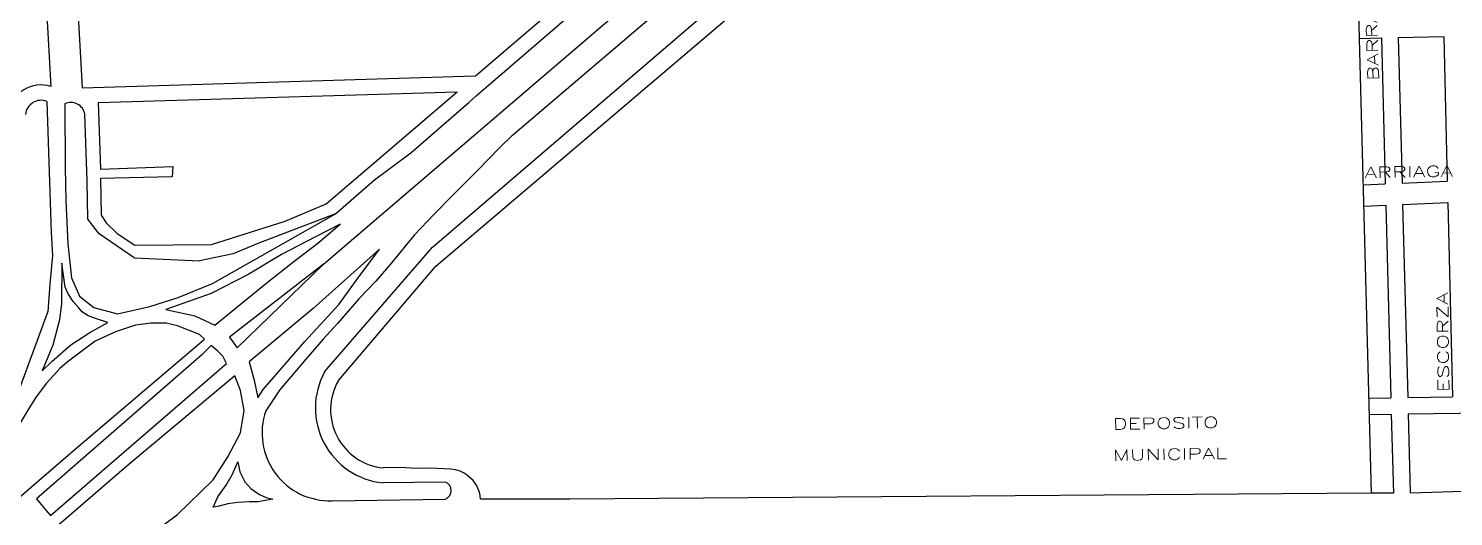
# Model space of a CAD drawing. Header units: millimetres. Extents: x 4374322 to 4409026, y 6503580 to 6534206.
# Drawn here: x 4391043 to 4392332, y 6519706 to 6520147 of the extents above; entities that cross this region are included whole.
import ezdxf

# ---------------------------------------------------------------- set-up
doc = ezdxf.new("R2010")
doc.units = ezdxf.units.MM
doc.layers.add('LINEA CALLE', color=252, linetype='Continuous')
doc.layers.add('NOMBRE CALLE', color=252, linetype='Continuous')
doc.styles.add('ROMANS', font='romans')

msp = doc.modelspace()

# ---------------------------------------------------------------- linework, layer by layer
at = {"layer": 'LINEA CALLE', "transparency": 33554687}
for p, q in [((4391448.2, 6520086.7), (4392169.6, 6520707.8)), ((4391448.2, 6520086.7), (4392169.6, 6520707.8)), ((4391310, 6519934.3), (4392180.2, 6520679.6)), ((4391310, 6519934.3), (4392180.2, 6520679.6)), ((4391480.9, 6520051.1), (4392195, 6520659.2)), ((4391480.9, 6520051.1), (4392195, 6520659.2)), ((4391408.7, 6519949.7), (4392006.4, 6520462.3)), ((4391408.7, 6519949.7), (4392006.4, 6520462.3)), ((4391411.7, 6519932.4), (4392036.3, 6520463.9)), ((4391447.4, 6520104.6), (4391750.9, 6520364.8)), ((4391081.7, 6520273.7), (4391091.6, 6520093.8)), ((4391055.4, 6520236.7), (4391063.2, 6520094.9)), ((4392247.1, 6520138.5), (4392267.1, 6520138.9)), ((4392267.1, 6520138.9), (4392270.5, 6520007)), ((4392282.3, 6520139.3), (4392323.5, 6520140.2)), ((4392282.3, 6520139.3), (4392285.8, 6520007.6)), ((4392323.5, 6520140.2), (4392326.7, 6520009.4)), ((4391091.6, 6520093.8), (4391447.4, 6520104.6)), ((4391059.6, 6520081.5), (4391063.6, 6519962.8)), ((4391059.6, 6520081.5), (4391063.6, 6519962.8)), ((4391106.1, 6520080.5), (4391430.8, 6520090.3)), ((4391312.3, 6519988.8), (4391430.8, 6520090.3)), ((4391312.3, 6519988.8), (4391430.8, 6520090.3)), ((4391312.3, 6519988.8), (4391430.8, 6520090.3)), ((4391441.3, 6520080.5), (4391448.2, 6520086.7)), ((4391441.3, 6520080.5), (4391448.2, 6520086.7)), ((4391075.9, 6520079.4), (4391076.1, 6520021.8)), ((4391075.9, 6520079.4), (4391076.1, 6520021.8)), ((4391096.2, 6520009.4), (4391094, 6520069.9)), ((4391096.2, 6520009.4), (4391094, 6520069.9)), ((4391106.1, 6520080.5), (4391108.2, 6520020.2)), ((4391106.1, 6520080.5), (4391108.2, 6520020.2)), ((4391388.9, 6520035.1), (4391441.3, 6520080.5)), ((4391388.9, 6520035.1), (4391441.3, 6520080.5)), ((4391480.9, 6520051.1), (4391468.8, 6520039.3)), ((4391480.9, 6520051.1), (4391468.8, 6520039.3)), ((4391356.2, 6520010.4), (4391388.9, 6520035.1)), ((4391356.2, 6520010.4), (4391388.9, 6520035.1)), ((4391468.8, 6520039.3), (4391450, 6520019.6)), ((4391468.8, 6520039.3), (4391450, 6520019.6)), ((4391076.1, 6520021.8), (4391076.7, 6519991.5)), ((4391076.1, 6520021.8), (4391076.7, 6519991.5)), ((4391108.2, 6520020.2), (4391173.5, 6520022.5)), ((4391108.2, 6520020.2), (4391173.5, 6520022.5)), ((4391173.5, 6520022.5), (4391173.1, 6520013.2)), ((4391173.5, 6520022.5), (4391173.1, 6520013.2)), ((4391450, 6520019.6), (4391426.2, 6519995.9)), ((4391450, 6520019.6), (4391426.2, 6519995.9)), ((4391096.8, 6519975), (4391096.2, 6520009.4)), ((4391096.8, 6519975), (4391096.2, 6520009.4)), ((4391173.1, 6520013.2), (4391108.3, 6520011.8)), ((4391173.1, 6520013.2), (4391108.3, 6520011.8)), ((4391108.3, 6520011.8), (4391108.8, 6519978.5)), ((4391108.3, 6520011.8), (4391108.8, 6519978.5)), ((4391320.7, 6519979.8), (4391356.2, 6520010.4)), ((4391320.7, 6519979.8), (4391356.2, 6520010.4)), ((4392250.5, 6520006.1), (4392270.5, 6520007)), ((4392285.8, 6520007.6), (4392326.7, 6520009.4)), ((4391076.7, 6519991.5), (4391078.8, 6519952.7)), ((4391076.7, 6519991.5), (4391078.8, 6519952.7)), ((4391426.2, 6519995.9), (4391410, 6519979.4)), ((4391426.2, 6519995.9), (4391410, 6519979.4)), ((4391108.8, 6519978.5), (4391113.3, 6519971.6)), ((4391108.8, 6519978.5), (4391113.3, 6519971.6)), ((4391209.5, 6519916.6), (4391320.7, 6519979.8)), ((4391209.5, 6519916.6), (4391320.7, 6519979.8)), ((4391320.7, 6519979.8), (4391250.5, 6519952.9)), ((4391320.7, 6519979.8), (4391250.5, 6519952.9)), ((4391410, 6519979.4), (4391392.3, 6519960.7)), ((4391410, 6519979.4), (4391392.3, 6519960.7)), ((4392251.1, 6519986.8), (4392271, 6519987.6)), ((4392271, 6519987.6), (4392275.6, 6519813.2)), ((4392286.3, 6519988.3), (4392327.2, 6519990)), ((4392286.3, 6519988.3), (4392290.9, 6519813.5)), ((4392327.2, 6519990), (4392331.5, 6519814.1)), ((4391107.1, 6519961.7), (4391096.8, 6519975)), ((4391107.1, 6519961.7), (4391096.8, 6519975)), ((4391113.3, 6519971.6), (4391123.2, 6519962.1)), ((4391113.3, 6519971.6), (4391123.2, 6519962.1)), ((4391325, 6519970.3), (4391302.6, 6519958.9)), ((4391325, 6519970.3), (4391302.6, 6519958.9)), ((4391304.8, 6519953.1), (4391325, 6519970.3)), ((4391304.8, 6519953.1), (4391325, 6519970.3)), ((4391063.6, 6519962.8), (4391064.7, 6519942)), ((4391063.6, 6519962.8), (4391064.7, 6519942)), ((4391078.8, 6519952.7), (4391081.9, 6519922)), ((4391078.8, 6519952.7), (4391081.9, 6519922)), ((4391138.8, 6519940), (4391107.1, 6519961.7)), ((4391138.8, 6519940), (4391107.1, 6519961.7)), ((4391123.2, 6519962.1), (4391139.4, 6519951.3)), ((4391123.2, 6519962.1), (4391139.4, 6519951.3)), ((4391139.4, 6519951.3), (4391208.7, 6519952.1)), ((4391139.4, 6519951.3), (4391208.7, 6519952.1)), ((4391250.5, 6519952.9), (4391228.2, 6519943.7)), ((4391250.5, 6519952.9), (4391228.2, 6519943.7)), ((4391302.6, 6519958.9), (4391272.1, 6519942.9)), ((4391302.6, 6519958.9), (4391272.1, 6519942.9)), ((4391281.9, 6519935.7), (4391304.8, 6519953.1)), ((4391281.9, 6519935.7), (4391304.8, 6519953.1)), ((4391392.3, 6519960.7), (4391370.2, 6519933.8)), ((4391392.3, 6519960.7), (4391370.2, 6519933.8)), ((4391064.7, 6519942), (4391062.5, 6519916)), ((4391064.7, 6519942), (4391062.5, 6519916)), ((4391138.8, 6519940), (4391197.7, 6519937.1)), ((4391138.8, 6519940), (4391197.7, 6519937.1)), ((4391228.2, 6519943.7), (4391197.7, 6519937.1)), ((4391228.2, 6519943.7), (4391197.7, 6519937.1)), ((4391272.1, 6519942.9), (4391242.3, 6519925.3)), ((4391272.1, 6519942.9), (4391242.3, 6519925.3)), ((4391360.7, 6519947.9), (4391300.5, 6519894.1)), ((4391360.7, 6519947.9), (4391300.5, 6519894.1)), ((4391310.9, 6519836.7), (4391408.7, 6519949.7)), ((4391310.9, 6519836.7), (4391408.7, 6519949.7)), ((4391341.2, 6519921.9), (4391360.7, 6519947.9)), ((4391341.2, 6519921.9), (4391360.7, 6519947.9)), ((4391073.3, 6519935.2), (4391072.9, 6519898.6)), ((4391073.3, 6519935.2), (4391072.9, 6519898.6)), ((4391076.3, 6519913.5), (4391073.3, 6519935.2)), ((4391076.3, 6519913.5), (4391073.3, 6519935.2)), ((4391310, 6519934.3), (4391225, 6519868.3)), ((4391310, 6519934.3), (4391225, 6519868.3)), ((4391232, 6519858.5), (4391310, 6519934.3)), ((4391232, 6519858.5), (4391310, 6519934.3)), ((4391257.5, 6519916.5), (4391281.9, 6519935.7)), ((4391257.5, 6519916.5), (4391281.9, 6519935.7)), ((4391323.4, 6519828.9), (4391411.7, 6519932.4)), ((4391323.4, 6519828.9), (4391411.7, 6519932.4)), ((4391370.2, 6519933.8), (4391357.4, 6519918.7)), ((4391370.2, 6519933.8), (4391357.4, 6519918.7)), ((4391062.5, 6519916), (4391060.5, 6519891.5)), ((4391062.5, 6519916), (4391060.5, 6519891.5)), ((4391079.1, 6519907.3), (4391076.3, 6519913.5)), ((4391079.1, 6519907.3), (4391076.3, 6519913.5)), ((4391081.9, 6519922), (4391089.1, 6519905.3)), ((4391081.9, 6519922), (4391089.1, 6519905.3)), ((4391178.5, 6519904), (4391209.5, 6519916.6)), ((4391178.5, 6519904), (4391209.5, 6519916.6)), ((4391242.3, 6519925.3), (4391208.3, 6519907.8)), ((4391242.3, 6519925.3), (4391208.3, 6519907.8)), ((4391211.5, 6519879), (4391257.5, 6519916.5)), ((4391211.5, 6519879), (4391257.5, 6519916.5)), ((4391323.7, 6519897.8), (4391341.2, 6519921.9)), ((4391323.7, 6519897.8), (4391341.2, 6519921.9)), ((4391357.4, 6519918.7), (4391342, 6519902.9)), ((4391357.4, 6519918.7), (4391342, 6519902.9)), ((4391083.5, 6519900.5), (4391079.1, 6519907.3)), ((4391083.5, 6519900.5), (4391079.1, 6519907.3)), ((4391088.2, 6519895), (4391083.5, 6519900.5)), ((4391088.2, 6519895), (4391083.5, 6519900.5)), ((4391089.1, 6519905.3), (4391102.2, 6519894.9)), ((4391089.1, 6519905.3), (4391102.2, 6519894.9)), ((4391152.8, 6519895.8), (4391178.5, 6519904)), ((4391152.8, 6519895.8), (4391178.5, 6519904)), ((4391208.3, 6519907.8), (4391167.4, 6519893.1)), ((4391208.3, 6519907.8), (4391167.4, 6519893.1)), ((4391342, 6519902.9), (4391322.7, 6519880.4)), ((4391342, 6519902.9), (4391322.7, 6519880.4)), ((4391060.5, 6519891.5), (4391032.9, 6519815.9)), ((4391060.5, 6519891.5), (4391032.9, 6519815.9)), ((4391072.9, 6519898.6), (4391071, 6519883.7)), ((4391072.9, 6519898.6), (4391071, 6519883.7)), ((4391091.5, 6519891.2), (4391088.2, 6519895)), ((4391091.5, 6519891.2), (4391088.2, 6519895)), ((4391096.5, 6519887.8), (4391091.5, 6519891.2)), ((4391096.5, 6519887.8), (4391091.5, 6519891.2)), ((4391104.6, 6519884.6), (4391096.5, 6519887.8)), ((4391104.6, 6519884.6), (4391096.5, 6519887.8)), ((4391102.2, 6519894.9), (4391123.7, 6519889.2)), ((4391102.2, 6519894.9), (4391123.7, 6519889.2)), ((4391123.7, 6519889.2), (4391152.8, 6519895.8)), ((4391123.7, 6519889.2), (4391152.8, 6519895.8)), ((4391167.4, 6519893.1), (4391193.6, 6519887.4)), ((4391167.4, 6519893.1), (4391193.6, 6519887.4)), ((4391300.5, 6519894.1), (4391242.6, 6519845.9)), ((4391300.5, 6519894.1), (4391242.6, 6519845.9)), ((4391293.2, 6519864.1), (4391323.7, 6519897.8)), ((4391293.2, 6519864.1), (4391323.7, 6519897.8)), ((4391071, 6519883.7), (4391065.1, 6519861)), ((4391071, 6519883.7), (4391065.1, 6519861)), ((4391098.5, 6519872.4), (4391114.9, 6519881.4)), ((4391098.5, 6519872.4), (4391114.9, 6519881.4)), ((4391114.9, 6519881.4), (4391104.6, 6519884.6)), ((4391114.9, 6519881.4), (4391104.6, 6519884.6)), ((4391139.9, 6519878.9), (4391121.8, 6519873.1)), ((4391139.9, 6519878.9), (4391121.8, 6519873.1)), ((4391153.8, 6519880.8), (4391139.9, 6519878.9)), ((4391153.8, 6519880.8), (4391139.9, 6519878.9)), ((4391167.6, 6519880.9), (4391153.8, 6519880.8)), ((4391167.6, 6519880.9), (4391153.8, 6519880.8)), ((4391177.9, 6519878.3), (4391167.6, 6519880.9)), ((4391177.9, 6519878.3), (4391167.6, 6519880.9)), ((4391197.8, 6519870.7), (4391177.9, 6519878.3)), ((4391197.8, 6519870.7), (4391177.9, 6519878.3)), ((4391193.6, 6519887.4), (4391211.5, 6519879)), ((4391193.6, 6519887.4), (4391211.5, 6519879)), ((4391322.7, 6519880.4), (4391309.7, 6519866.3)), ((4391322.7, 6519880.4), (4391309.7, 6519866.3)), ((4391103.4, 6519864.5), (4391077.9, 6519845.6)), ((4391103.4, 6519864.5), (4391077.9, 6519845.6)), ((4391081.5, 6519861.1), (4391098.5, 6519872.4)), ((4391081.5, 6519861.1), (4391098.5, 6519872.4)), ((4391085.5, 6519767), (4391202.3, 6519866.4)), ((4391085.5, 6519767), (4391202.3, 6519866.4)), ((4391121.8, 6519873.1), (4391103.4, 6519864.5)), ((4391121.8, 6519873.1), (4391103.4, 6519864.5)), ((4391202.3, 6519866.4), (4391197.8, 6519870.7)), ((4391202.3, 6519866.4), (4391197.8, 6519870.7)), ((4391224.8, 6519868.1), (4391232, 6519858.5)), ((4391224.8, 6519868.1), (4391232, 6519858.5)), ((4391255.4, 6519820.9), (4391293.2, 6519864.1)), ((4391255.4, 6519820.9), (4391293.2, 6519864.1)), ((4391309.7, 6519866.3), (4391294, 6519848.3)), ((4391309.7, 6519866.3), (4391294, 6519848.3)), ((4391199.5, 6519851.8), (4391050.3, 6519721.8)), ((4391199.5, 6519851.8), (4391050.3, 6519721.8)), ((4391065.1, 6519861), (4391055.5, 6519837.6)), ((4391065.1, 6519861), (4391055.5, 6519837.6)), ((4391064.1, 6519846), (4391081.5, 6519861.1)), ((4391064.1, 6519846), (4391081.5, 6519861.1)), ((4391208.4, 6519860.5), (4391199.5, 6519851.8)), ((4391208.4, 6519860.5), (4391199.5, 6519851.8)), ((4391214.4, 6519855.5), (4391208.4, 6519860.5)), ((4391214.4, 6519855.5), (4391208.4, 6519860.5)), ((4391219, 6519850.9), (4391214.4, 6519855.5)), ((4391219, 6519850.9), (4391214.4, 6519855.5)), ((4391222.2, 6519844.4), (4391219, 6519850.9)), ((4391222.2, 6519844.4), (4391219, 6519850.9)), ((4391055.5, 6519837.6), (4391064.1, 6519846)), ((4391055.5, 6519837.6), (4391064.1, 6519846)), ((4391071.5, 6519839.7), (4391059.5, 6519826.5)), ((4391071.5, 6519839.7), (4391059.5, 6519826.5)), ((4391063.1, 6519706.9), (4391222.2, 6519844.4)), ((4391063.1, 6519706.9), (4391222.2, 6519844.4)), ((4391077.9, 6519845.6), (4391071.5, 6519839.7)), ((4391077.9, 6519845.6), (4391071.5, 6519839.7)), ((4391242.6, 6519845.9), (4391247.1, 6519829.2)), ((4391242.6, 6519845.9), (4391247.1, 6519829.2)), ((4391294, 6519848.3), (4391270.1, 6519820.1)), ((4391294, 6519848.3), (4391270.1, 6519820.1)), ((4391059.5, 6519826.5), (4391050.1, 6519814.3)), ((4391059.5, 6519826.5), (4391050.1, 6519814.3)), ((4391229.7, 6519833.1), (4391134, 6519753.1)), ((4391229.7, 6519833.1), (4391134, 6519753.1)), ((4391234.8, 6519819.9), (4391229.7, 6519833.1)), ((4391234.8, 6519819.9), (4391229.7, 6519833.1)), ((4391247.1, 6519829.2), (4391250.4, 6519813.4)), ((4391247.1, 6519829.2), (4391250.4, 6519813.4)), ((4391050.1, 6519814.3), (4391043.3, 6519803.6)), ((4391050.1, 6519814.3), (4391043.3, 6519803.6)), ((4391238.1, 6519801.9), (4391234.8, 6519819.9)), ((4391238.1, 6519801.9), (4391234.8, 6519819.9)), ((4391250.4, 6519813.4), (4391255.4, 6519820.9)), ((4391250.4, 6519813.4), (4391255.4, 6519820.9)), ((4391270.1, 6519820.1), (4391257.7, 6519801.4)), ((4391270.1, 6519820.1), (4391257.7, 6519801.4)), ((4392255.6, 6519812.9), (4392275.6, 6519813.2)), ((4392290.9, 6519813.5), (4392331.5, 6519814.1)), ((4391043.3, 6519803.6), (4391034.3, 6519788.4)), ((4391043.3, 6519803.6), (4391034.3, 6519788.4)), ((4391234.9, 6519781.6), (4391238.1, 6519801.9)), ((4391234.9, 6519781.6), (4391238.1, 6519801.9)), ((4392256, 6519798.2), (4392276, 6519798.5)), ((4392276, 6519798.5), (4392277.9, 6519727)), ((4392291.3, 6519798.7), (4392476.8, 6519801.5)), ((4392291.3, 6519798.7), (4392293.2, 6519727.4)), ((4391223.5, 6519760), (4391234.9, 6519781.6)), ((4391223.5, 6519760), (4391234.9, 6519781.6)), ((4391032.4, 6519721.3), (4391085.5, 6519767)), ((4391032.4, 6519721.3), (4391085.5, 6519767)), ((4391210.2, 6519739.1), (4391223.5, 6519760)), ((4391210.2, 6519739.1), (4391223.5, 6519760)), ((4391134, 6519753.1), (4391059.8, 6519689.1)), ((4391134, 6519753.1), (4391059.8, 6519689.1)), ((4391227.5, 6519744.3), (4391232.4, 6519755.3)), ((4391227.5, 6519744.3), (4391232.4, 6519755.3)), ((4391232.4, 6519755.3), (4391234.3, 6519746.2)), ((4391232.4, 6519755.3), (4391234.3, 6519746.2)), ((4391234.3, 6519746.2), (4391238.7, 6519737.2)), ((4391234.3, 6519746.2), (4391238.7, 6519737.2)), ((4391379.8, 6519750.1), (4391364.1, 6519749.8)), ((4391379.8, 6519750.1), (4391364.1, 6519749.8)), ((4391393.4, 6519749.3), (4391379.8, 6519750.1)), ((4391393.4, 6519749.3), (4391379.8, 6519750.1)), ((4391406.5, 6519749.6), (4391393.4, 6519749.3)), ((4391406.5, 6519749.6), (4391393.4, 6519749.3)), ((4391425.3, 6519748.7), (4391406.5, 6519749.6)), ((4391425.3, 6519748.7), (4391406.5, 6519749.6)), ((4391178, 6519707.6), (4391210.2, 6519739.1)), ((4391178, 6519707.6), (4391210.2, 6519739.1)), ((4391214.4, 6519723.6), (4391221.9, 6519734.2)), ((4391214.4, 6519723.6), (4391221.9, 6519734.2)), ((4391221.9, 6519734.2), (4391227.5, 6519744.3)), ((4391221.9, 6519734.2), (4391227.5, 6519744.3)), ((4391238.7, 6519737.2), (4391244.3, 6519731.3)), ((4391238.7, 6519737.2), (4391244.3, 6519731.3)), ((4391420.3, 6519736.9), (4391363.8, 6519736.3)), ((4391420.3, 6519736.9), (4391363.8, 6519736.3)), ((4391050.3, 6519721.8), (4391054.4, 6519716.8)), ((4391050.3, 6519721.8), (4391054.4, 6519716.8)), ((4391210.1, 6519714.2), (4391214.4, 6519723.6)), ((4391210.1, 6519714.2), (4391214.4, 6519723.6)), ((4391244.3, 6519731.3), (4391252.2, 6519725.7)), ((4391244.3, 6519731.3), (4391252.2, 6519725.7)), ((4391264.2, 6519721.5), (4391250.9, 6519719)), ((4391264.2, 6519721.5), (4391250.9, 6519719)), ((4391252.2, 6519725.7), (4391258.2, 6519723)), ((4391252.2, 6519725.7), (4391258.2, 6519723)), ((4391258.2, 6519723), (4391264.2, 6519721.5)), ((4391258.2, 6519723), (4391264.2, 6519721.5)), ((4391317.7, 6519720.1), (4391420, 6519721.7)), ((4391317.7, 6519720.1), (4391420, 6519721.7)), ((4391532.7, 6519721.7), (4391451.9, 6519721.7)), ((4391532.7, 6519721.7), (4391451.9, 6519721.7)), ((4392293.2, 6519727.4), (4392478.7, 6519732.8)), ((4391054.4, 6519716.8), (4391059, 6519711.4)), ((4391054.4, 6519716.8), (4391059, 6519711.4)), ((4391059, 6519711.4), (4391063.1, 6519706.9)), ((4391059, 6519711.4), (4391063.1, 6519706.9)), ((4391164.9, 6519698), (4391178, 6519707.6)), ((4391164.9, 6519698), (4391178, 6519707.6)), ((4391215.7, 6519715.2), (4391210.1, 6519714.2)), ((4391215.7, 6519715.2), (4391210.1, 6519714.2)), ((4391223.5, 6519717.4), (4391215.7, 6519715.2)), ((4391223.5, 6519717.4), (4391215.7, 6519715.2)), ((4391232.4, 6519718.6), (4391223.5, 6519717.4)), ((4391232.4, 6519718.6), (4391223.5, 6519717.4)), ((4391242.7, 6519719), (4391232.4, 6519718.6)), ((4391242.7, 6519719), (4391232.4, 6519718.6)), ((4391250.9, 6519719), (4391242.7, 6519719)), ((4391250.9, 6519719), (4391242.7, 6519719))]:
    msp.add_line(p, q, dxfattribs=at)
for points in [[(4392243.1, 6520287.2), (4392257.9, 6519727)], [(4391208.7, 6519952.1), (4391275.4, 6519973), (4391312.3, 6519988.8)], [(4391208.7, 6519952.1), (4391275.4, 6519973), (4391312.3, 6519988.8)], [(4392277.9, 6519727), (4392258.2, 6519727), (4391532.7, 6519721.7)], [(4392277.9, 6519727), (4392258.2, 6519727), (4391532.7, 6519721.7)]]:
    msp.add_lwpolyline(points, dxfattribs=at)
for points in [[(4391310.9, 6519836.7, 0.535781), (4391363.8, 6519736.3)], [(4391310.9, 6519836.7, 0.535781), (4391363.8, 6519736.3)], [(4391323.4, 6519828.9, 0.543898), (4391364.1, 6519749.8)], [(4391323.4, 6519828.9, 0.543898), (4391364.1, 6519749.8)], [(4391257.7, 6519801.4, 0.525134), (4391317.7, 6519720.1)], [(4391257.7, 6519801.4, 0.525134), (4391317.7, 6519720.1)], [(4391451.9, 6519721.7, 0.237983), (4391440.6, 6519742.6, 0.169806), (4391425.3, 6519748.7)], [(4391451.9, 6519721.7, 0.237983), (4391440.6, 6519742.6, 0.169806), (4391425.3, 6519748.7)], [(4391420, 6519721.7, 0.704729), (4391420.3, 6519736.9)], [(4391420, 6519721.7, 0.704729), (4391420.3, 6519736.9)]]:
    msp.add_lwpolyline(points, format="xyb", dxfattribs=at)
for centre, radius, start, end in [((4391054, 6520068.6), 27.9, 70.6643, 175.4136), ((4391054.5, 6520068.3), 14.2, 68.5642, 174.4601), ((4391081.4, 6520067.8), 12.8, 9.3562, 115.2521)]:
    msp.add_arc(centre, radius, start, end, dxfattribs=at)

# ---------------------------------------------------------------- texts
at = {"layer": 'NOMBRE CALLE', "transparency": 33554687, "style": 'ROMANS', "width": 1.5}
for s, rotation, p in [('BARRADAN Y BUSTILLO', 91.7015, (4392264.8, 6520100.2)), ('ARRIAGA', 1, (4392251.8, 6520012.1)), ('ESCORZA', 90.7125, (4392328.3, 6519818.4)), ('DEPOSITO', 1, (4392024.1, 6519784.5)), ('MUNICIPAL', 1, (4392024.1, 6519756.3))]:
    msp.add_text(s, height=10, rotation=rotation, dxfattribs=at).set_placement(p)

doc.saveas('drawing.dxf')
